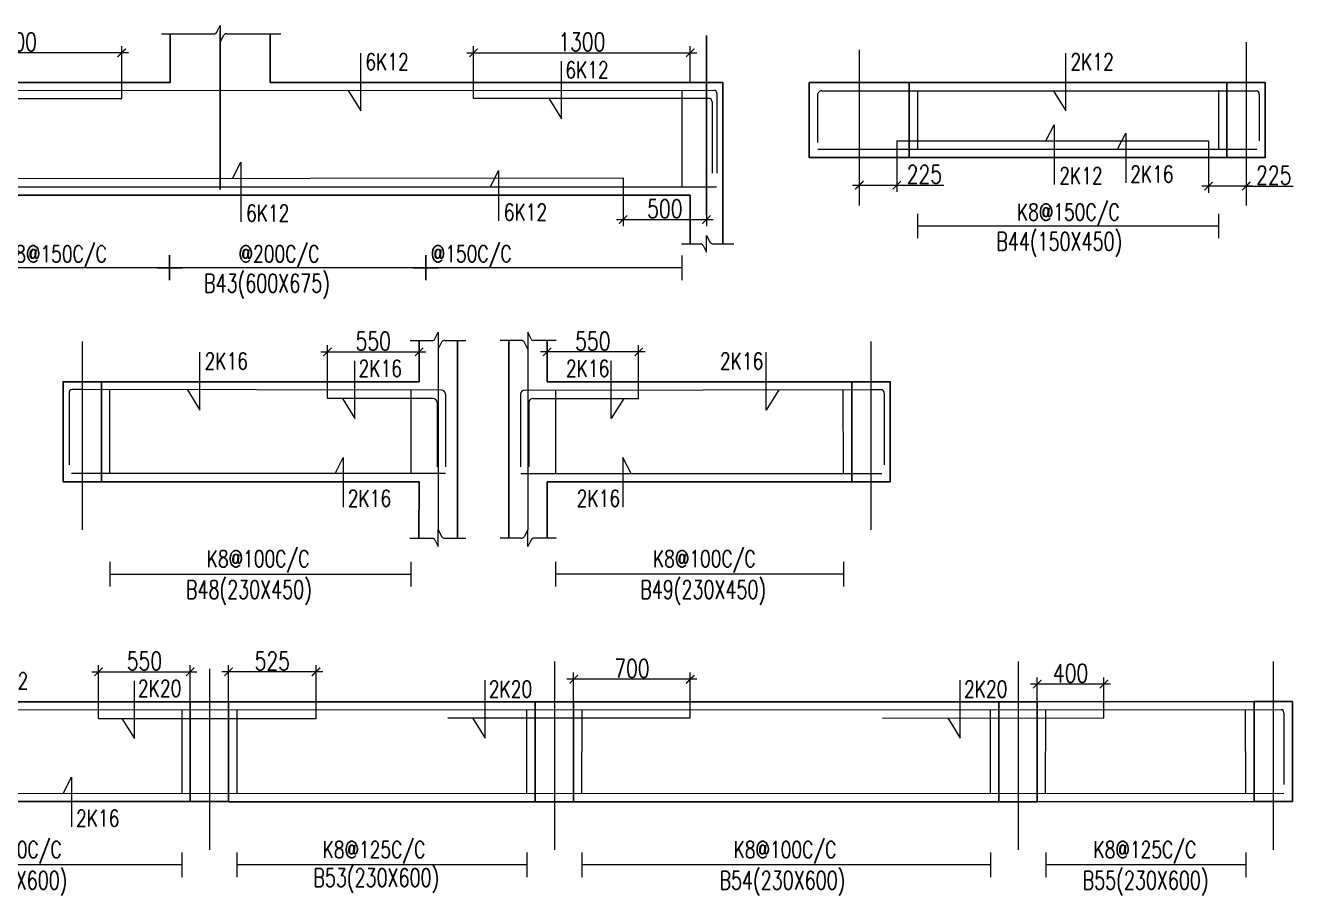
# Model space of a CAD drawing. Header units: inches. Extents: x 5501426 to 5570916, y 463710 to 505098.
# Drawn here: x 5518980 to 5526598, y 463885 to 469106 of the extents above; entities that cross this region are included whole.
import ezdxf

# ---------------------------------------------------------------- set-up
doc = ezdxf.new("R2010")
doc.units = ezdxf.units.IN
doc.header["$LTSCALE"] = 700
doc.header["$MEASUREMENT"] = 0
doc.header["$PDMODE"] = 2
doc.header["$PDSIZE"] = 75
doc.linetypes.add('CONTINULUS', pattern=[0])
doc.layers.get('0').update_dxf_attribs({"color": 1})
doc.layers.get('DEFPOINTS').update_dxf_attribs({"color": 250})
for name, color, linetype in [('COLUMN', 5, 'Continuous'), ('M-BEAM', 4, 'Continuous'), ('MC-ARROW', 8, 'Continuous'), ('MC-STIRRUPS-LINE', 252, 'Continuous'), ('STR-Beam Number', 6, 'Continuous'), ('STR-Column', 5, 'Continuous'), ('STR-Steel Text', 84, 'Continuous'), ('STR-STIRRUPS-LINE', 252, 'Continuous')]:
    doc.layers.add(name, color=color, linetype=linetype)
doc.layers.add('MC-DIMENTION', color=9, linetype='Continuous', lineweight=9)
doc.layers.add('STR-Reinf', color=2, linetype='Continuous', lineweight=15)
doc.styles.add('ROMANS', font='romans.shx', dxfattribs={"width": 0.75})
doc.styles.add('S', font='SIMPLEX.shx', dxfattribs={"width": 0.75})
doc.dimstyles.new('100-2.5', dxfattribs={"dimscale": 100, "dimtxt": 2.25, "dimasz": 1.25, "dimexe": 1.25, "dimexo": 1.2, "dimgap": 0.75, "dimtad": 1, "dimdec": 0, "dimzin": 9, "dimdsep": 46, "dimtxsty": 'ROMANS', "dimblk1": 'ARCHTICK', "dimblk2": 'ARCHTICK', "dimsah": 1, "dimcen": 0, "dimdle": 1.25, "dimclrd": 1, "dimclre": 1, "dimclrt": 3, "dimadec": 0, "dimazin": 0, "dimtfac": 1, "dimtdec": 0, "dimtmove": 0, "dimatfit": 3, "dimldrblk": 'ARCHTICK', "dimfxl": 1, "dimtolj": 1, "dimtzin": 0, "dimlwd": -1, "dimlwe": -1, "dimarcsym": 0})

# ---------------------------------------------------------------- blocks, each defined once
blk = doc.blocks.new('_ARCHTICK')
at = {"color": 0, "linetype": 'ByBlock', "const_width": 0.15}
blk.add_lwpolyline([(-0.5, -0.5), (0.5, 0.5)], dxfattribs=at)
blk = doc.blocks.new('*D949')
at = {"layer": 'DEFPOINTS', "color": 0, "linetype": 'CONTINULUS'}
for p in [(5522568, 468192), (5523068.1, 468142), (5523068.1, 467941.2)]:
    blk.add_point(p, dxfattribs=at)
at = {"layer": 'MC-DIMENTION', "color": 251}
for p, q in [((5522568, 468192), (5522568, 467901.2)), ((5523068.1, 468142), (5523068.1, 467901.2)), ((5522528, 467941.2), (5523108.1, 467941.2))]:
    blk.add_line(p, q, dxfattribs=at)
at = {"layer": 'MC-DIMENTION', "color": 251, "linetype": 'ByBlock', "xscale": 50, "yscale": 50, "zscale": 50, "rotation": 180}
blk.add_blockref('_ARCHTICK', (5522568, 467941.2), dxfattribs=at)
at = {"layer": 'MC-DIMENTION', "color": 251, "linetype": 'ByBlock', "xscale": 50, "yscale": 50, "zscale": 50}
blk.add_blockref('_ARCHTICK', (5523068.1, 467941.2), dxfattribs=at)
at = {"layer": 'MC-DIMENTION', "color": 3, "linetype": 'CONTINULUS', "ltscale": 0.05, "insert": (5522818, 468006.2), "char_height": 110, "attachment_point": 5, "style": 'ROMANS'}
blk.add_mtext('\\A1;500', dxfattribs=at)
blk = doc.blocks.new('*D951')
at = {"layer": 'DEFPOINTS', "color": 0, "linetype": 'CONTINULUS'}
for p in [(5518258, 468942.1), (5518258, 468763.5), (5519558, 468667.2)]:
    blk.add_point(p, dxfattribs=at)
at = {"layer": 'MC-DIMENTION', "color": 251}
for p, q in [((5519598, 468942.1), (5518218, 468942.1)), ((5518258, 468763.5), (5518258, 468982.1)), ((5519558, 468667.2), (5519558, 468982.1))]:
    blk.add_line(p, q, dxfattribs=at)
at = {"layer": 'MC-DIMENTION', "color": 251, "linetype": 'ByBlock', "xscale": 50, "yscale": 50, "zscale": 50, "rotation": 180}
blk.add_blockref('_ARCHTICK', (5518258, 468942.1), dxfattribs=at)
at = {"layer": 'MC-DIMENTION', "color": 251, "linetype": 'ByBlock', "xscale": 50, "yscale": 50, "zscale": 50}
blk.add_blockref('_ARCHTICK', (5519558, 468942.1), dxfattribs=at)
at = {"layer": 'MC-DIMENTION', "color": 3, "linetype": 'CONTINULUS', "ltscale": 0.05, "insert": (5518908, 469007.1), "char_height": 110, "attachment_point": 5, "style": 'ROMANS'}
blk.add_mtext('\\A1;1300', dxfattribs=at)
blk = doc.blocks.new('*D953')
at = {"layer": 'DEFPOINTS', "color": 0, "linetype": 'CONTINULUS'}
for p in [(5522969.9, 468942.1), (5522969.9, 468763.5), (5521669.9, 468667.2)]:
    blk.add_point(p, dxfattribs=at)
at = {"layer": 'MC-DIMENTION', "color": 251}
for p, q in [((5521629.9, 468942.1), (5523009.9, 468942.1)), ((5521669.9, 468667.2), (5521669.9, 468982.1)), ((5522969.9, 468763.5), (5522969.9, 468982.1))]:
    blk.add_line(p, q, dxfattribs=at)
at = {"layer": 'MC-DIMENTION', "color": 251, "linetype": 'ByBlock', "xscale": 50, "yscale": 50, "zscale": 50, "rotation": 180}
blk.add_blockref('_ARCHTICK', (5521669.9, 468942.1), dxfattribs=at)
at = {"layer": 'MC-DIMENTION', "color": 251, "linetype": 'ByBlock', "xscale": 50, "yscale": 50, "zscale": 50}
blk.add_blockref('_ARCHTICK', (5522969.9, 468942.1), dxfattribs=at)
at = {"layer": 'MC-DIMENTION', "color": 3, "linetype": 'CONTINULUS', "ltscale": 0.05, "insert": (5522319.9, 469007.1), "char_height": 110, "attachment_point": 5, "style": 'ROMANS'}
blk.add_mtext('\\A1;1300', dxfattribs=at)
blk = doc.blocks.new('*D961')
at = {"layer": 'DEFPOINTS', "color": 0, "linetype": 'CONTINULUS'}
for p in [(5524210.2, 468413.4), (5523985.2, 468362.7), (5524210.2, 468147.5)]:
    blk.add_point(p, dxfattribs=at)
at = {"layer": 'MC-DIMENTION', "color": 251}
for p, q in [((5524210.2, 468413.4), (5524210.2, 468107.5)), ((5523985.2, 468362.7), (5523985.2, 468107.5)), ((5523945.2, 468147.5), (5524210.2, 468147.5)), ((5524210.2, 468147.5), (5524492.3, 468147.5))]:
    blk.add_line(p, q, dxfattribs=at)
at = {"layer": 'MC-DIMENTION', "color": 251, "linetype": 'ByBlock', "xscale": 50, "yscale": 50, "zscale": 50}
for p, rotation in [((5523985.2, 468147.5), 180.0000327527574), ((5524210.2, 468147.5), 3.275275744272326e-05)]:
    blk.add_blockref('_ARCHTICK', p, dxfattribs=dict(at, rotation=rotation))
at = {"layer": 'MC-DIMENTION', "color": 3, "linetype": 'CONTINULUS', "ltscale": 0.05, "insert": (5524376.2, 468212.5), "char_height": 110, "attachment_point": 5, "rotation": 0.00003, "style": 'ROMANS'}
blk.add_mtext('\\A1;225', dxfattribs=at)
blk = doc.blocks.new('*D962')
at = {"layer": 'DEFPOINTS', "color": 0, "linetype": 'CONTINULUS'}
for p in [(5526082.4, 468413.5), (5526307.4, 468363.5), (5526082.4, 468142.2)]:
    blk.add_point(p, dxfattribs=at)
at = {"layer": 'MC-DIMENTION', "color": 251}
for p, q in [((5526082.4, 468413.5), (5526082.4, 468102.2)), ((5526307.4, 468363.5), (5526307.4, 468102.2)), ((5526347.4, 468142.2), (5526042.4, 468142.2)), ((5526307.4, 468142.2), (5526589.5, 468142.2))]:
    blk.add_line(p, q, dxfattribs=at)
at = {"layer": 'MC-DIMENTION', "color": 251, "linetype": 'ByBlock', "xscale": 50, "yscale": 50, "zscale": 50, "rotation": 180}
blk.add_blockref('_ARCHTICK', (5526082.4, 468142.2), dxfattribs=at)
at = {"layer": 'MC-DIMENTION', "color": 251, "linetype": 'ByBlock', "xscale": 50, "yscale": 50, "zscale": 50}
blk.add_blockref('_ARCHTICK', (5526307.4, 468142.2), dxfattribs=at)
at = {"layer": 'MC-DIMENTION', "color": 3, "linetype": 'CONTINULUS', "ltscale": 0.05, "insert": (5526473.4, 468207.2), "char_height": 110, "attachment_point": 5, "style": 'ROMANS'}
blk.add_mtext('\\A1;225', dxfattribs=at)
blk = doc.blocks.new('*D993')
at = {"layer": 'DEFPOINTS', "color": 0, "linetype": 'CONTINULUS'}
for p in [(5521342.9, 467147), (5521342.9, 466968), (5520792.9, 466868)]:
    blk.add_point(p, dxfattribs=at)
at = {"layer": 'MC-DIMENTION', "color": 251}
for p, q in [((5520792.9, 466868), (5520792.9, 467187)), ((5521342.9, 466968), (5521342.9, 467187)), ((5520752.9, 467147), (5521382.9, 467147))]:
    blk.add_line(p, q, dxfattribs=at)
at = {"layer": 'MC-DIMENTION', "color": 251, "linetype": 'ByBlock', "xscale": 50, "yscale": 50, "zscale": 50, "rotation": 180}
blk.add_blockref('_ARCHTICK', (5520792.9, 467147), dxfattribs=at)
at = {"layer": 'MC-DIMENTION', "color": 251, "linetype": 'ByBlock', "xscale": 50, "yscale": 50, "zscale": 50}
blk.add_blockref('_ARCHTICK', (5521342.9, 467147), dxfattribs=at)
at = {"layer": 'MC-DIMENTION', "color": 3, "linetype": 'CONTINULUS', "ltscale": 0.05, "insert": (5521067.9, 467212), "char_height": 110, "attachment_point": 5, "style": 'ROMANS'}
blk.add_mtext('\\A1;550', dxfattribs=at)
blk = doc.blocks.new('*D995')
at = {"layer": 'DEFPOINTS', "color": 0, "linetype": 'CONTINULUS'}
for p in [(5522110.9, 467147), (5522110.9, 466968), (5522660.9, 466868)]:
    blk.add_point(p, dxfattribs=at)
at = {"layer": 'MC-DIMENTION', "color": 251}
for p, q in [((5522110.9, 466968), (5522110.9, 467187)), ((5522660.9, 466868), (5522660.9, 467187)), ((5522700.9, 467147), (5522070.9, 467147))]:
    blk.add_line(p, q, dxfattribs=at)
at = {"layer": 'MC-DIMENTION', "color": 251, "linetype": 'ByBlock', "xscale": 50, "yscale": 50, "zscale": 50, "rotation": 180}
blk.add_blockref('_ARCHTICK', (5522110.9, 467147), dxfattribs=at)
at = {"layer": 'MC-DIMENTION', "color": 251, "linetype": 'ByBlock', "xscale": 50, "yscale": 50, "zscale": 50}
blk.add_blockref('_ARCHTICK', (5522660.9, 467147), dxfattribs=at)
at = {"layer": 'MC-DIMENTION', "color": 3, "linetype": 'CONTINULUS', "ltscale": 0.05, "insert": (5522385.9, 467212), "char_height": 110, "attachment_point": 5, "style": 'ROMANS'}
blk.add_mtext('\\A1;550', dxfattribs=at)
blk = doc.blocks.new('*D1054')
at = {"layer": 'DEFPOINTS', "color": 0, "linetype": 'CONTINULUS'}
for p in [(5520199.2, 465227.6), (5520199.2, 465048.5), (5520724.2, 464948.5)]:
    blk.add_point(p, dxfattribs=at)
at = {"layer": 'MC-DIMENTION', "color": 251}
for p, q in [((5520764.2, 465227.6), (5520159.2, 465227.6)), ((5520199.2, 465048.5), (5520199.2, 465267.6)), ((5520724.2, 464948.5), (5520724.2, 465267.6))]:
    blk.add_line(p, q, dxfattribs=at)
at = {"layer": 'MC-DIMENTION', "color": 251, "linetype": 'ByBlock', "xscale": 50, "yscale": 50, "zscale": 50, "rotation": 180}
blk.add_blockref('_ARCHTICK', (5520199.2, 465227.6), dxfattribs=at)
at = {"layer": 'MC-DIMENTION', "color": 251, "linetype": 'ByBlock', "xscale": 50, "yscale": 50, "zscale": 50}
blk.add_blockref('_ARCHTICK', (5520724.2, 465227.6), dxfattribs=at)
at = {"layer": 'MC-DIMENTION', "color": 3, "linetype": 'CONTINULUS', "ltscale": 0.05, "insert": (5520461.7, 465292.6), "char_height": 110, "attachment_point": 5, "style": 'ROMANS'}
blk.add_mtext('\\A1;525', dxfattribs=at)
blk = doc.blocks.new('*D1055')
at = {"layer": 'DEFPOINTS', "color": 0, "linetype": 'CONTINULUS'}
for p in [(5522270.7, 465182.9), (5522270.7, 465048.5), (5522970.7, 464952.3)]:
    blk.add_point(p, dxfattribs=at)
at = {"layer": 'MC-DIMENTION', "color": 251}
for p, q in [((5522270.7, 465048.5), (5522270.7, 465222.9)), ((5522970.7, 464952.3), (5522970.7, 465222.9)), ((5523010.7, 465182.9), (5522230.7, 465182.9))]:
    blk.add_line(p, q, dxfattribs=at)
at = {"layer": 'MC-DIMENTION', "color": 251, "linetype": 'ByBlock', "xscale": 50, "yscale": 50, "zscale": 50, "rotation": 180}
blk.add_blockref('_ARCHTICK', (5522270.7, 465182.9), dxfattribs=at)
at = {"layer": 'MC-DIMENTION', "color": 251, "linetype": 'ByBlock', "xscale": 50, "yscale": 50, "zscale": 50}
blk.add_blockref('_ARCHTICK', (5522970.7, 465182.9), dxfattribs=at)
at = {"layer": 'MC-DIMENTION', "color": 3, "linetype": 'CONTINULUS', "ltscale": 0.05, "insert": (5522620.7, 465247.9), "char_height": 110, "attachment_point": 5, "style": 'ROMANS'}
blk.add_mtext('\\A1;700', dxfattribs=at)
blk = doc.blocks.new('*D1056')
at = {"layer": 'DEFPOINTS', "color": 0, "linetype": 'CONTINULUS'}
for p in [(5525053.6, 465154.1), (5525053.6, 465048.7), (5525453.3, 464952.3)]:
    blk.add_point(p, dxfattribs=at)
at = {"layer": 'MC-DIMENTION', "color": 251}
for p, q in [((5525493.3, 465154.1), (5525013.6, 465154.1)), ((5525053.6, 465048.7), (5525053.6, 465194.1)), ((5525453.3, 464952.3), (5525453.3, 465194.1))]:
    blk.add_line(p, q, dxfattribs=at)
at = {"layer": 'MC-DIMENTION', "color": 251, "linetype": 'ByBlock', "xscale": 50, "yscale": 50, "zscale": 50, "rotation": 180}
blk.add_blockref('_ARCHTICK', (5525053.6, 465154.1), dxfattribs=at)
at = {"layer": 'MC-DIMENTION', "color": 251, "linetype": 'ByBlock', "xscale": 50, "yscale": 50, "zscale": 50}
blk.add_blockref('_ARCHTICK', (5525453.3, 465154.1), dxfattribs=at)
at = {"layer": 'MC-DIMENTION', "color": 3, "linetype": 'CONTINULUS', "ltscale": 0.05, "insert": (5525253.4, 465219.1), "char_height": 110, "attachment_point": 5, "style": 'ROMANS'}
blk.add_mtext('\\A1;400', dxfattribs=at)
blk = doc.blocks.new('*D1057')
at = {"layer": 'DEFPOINTS', "color": 0, "linetype": 'CONTINULUS'}
for p in [(5519969.2, 465227.6), (5519969.2, 465048.5), (5519419.2, 464948.5)]:
    blk.add_point(p, dxfattribs=at)
at = {"layer": 'MC-DIMENTION', "color": 251}
for p, q in [((5519379.2, 465227.6), (5520009.2, 465227.6)), ((5519419.2, 464948.5), (5519419.2, 465267.6)), ((5519969.2, 465048.5), (5519969.2, 465267.6))]:
    blk.add_line(p, q, dxfattribs=at)
at = {"layer": 'MC-DIMENTION', "color": 251, "linetype": 'ByBlock', "xscale": 50, "yscale": 50, "zscale": 50, "rotation": 180}
blk.add_blockref('_ARCHTICK', (5519419.2, 465227.6), dxfattribs=at)
at = {"layer": 'MC-DIMENTION', "color": 251, "linetype": 'ByBlock', "xscale": 50, "yscale": 50, "zscale": 50}
blk.add_blockref('_ARCHTICK', (5519969.2, 465227.6), dxfattribs=at)
at = {"layer": 'MC-DIMENTION', "color": 3, "linetype": 'CONTINULUS', "ltscale": 0.05, "insert": (5519694.2, 465292.6), "char_height": 110, "attachment_point": 5, "style": 'ROMANS'}
blk.add_mtext('\\A1;550', dxfattribs=at)

msp = doc.modelspace()

# ---------------------------------------------------------------- linework, layer by layer
at = {"color": 8, "linetype": 'ByBlock', "lineweight": 0}
for p, q in [((5520129.1, 469066.2, -98020.6), (5520148.9, 469106.3, -98020.6)), ((5520148.9, 469106.3, -98020.6), (5520148.9, 469005.4, -98020.6)), ((5519795.7, 469056.1, 329.9), (5520117.3, 469056.2, -98020.6)), ((5520148.9, 469005.4, -98020.6), (5520171.1, 469048.1, -98020.6)), ((5520188.4, 469056.2, -98020.6), (5520513.9, 469056.3, 289.8)), ((5523984.8, 468959.7, -102234.7), (5523985.3, 468025.2, -102227.2)), ((5526307.4, 469005.4, -102289.4), (5526307.4, 468024.9, -102289.4)), ((5526142.4, 467902.6, -101929.3), (5524334.9, 467902.6, -102239.3)), ((5522917.2, 467795.8, -98902.2), (5523036.6, 467795.7, -98916.4)), ((5523068.1, 467745.6, -98916.4), (5523068.1, 467846.5, -98916.4)), ((5523068.1, 467846.5, -98916.4), (5523090.3, 467803.8, -98916.4)), ((5523107.7, 467795.7, -98916.4), (5523231.7, 467795.6, -98943.7)), ((5523048.3, 467785.7, -98916.4), (5523068.1, 467745.6, -98916.4)), ((5522919.6, 467651.8, -98921.6), (5518308, 467651.8, -1268.1)), ((5521438.1, 467225, -10613.5), (5521457.9, 467265.1, -10613.5)), ((5521457.9, 467265.1, -10613.5), (5521457.9, 467164.2, -10613.5)), ((5522015.7, 467225, -10612.7), (5521995.8, 467265.1, -10612.7)), ((5521995.8, 467265.1, -10612.7), (5521995.8, 467164.2, -10612.7)), ((5519320.8, 467209.9, -12134.1), (5519320.8, 466079.4, -12134.1)), ((5521288.4, 467215.1, -11765.3), (5521426.3, 467215, -10613.5)), ((5521457.9, 467164.2, -10613.5), (5521480.1, 467206.9, -10613.5)), ((5521497.5, 467215, -10613.5), (5521623.5, 467215, -10614.7)), ((5521956.3, 467215, -10612.7), (5521830.2, 467215, -10613.9)), ((5521995.8, 467164.2, -10612.7), (5521973.7, 467206.9, -10612.7)), ((5522165.4, 467215.1, -11764.5), (5522027.4, 467215, -10612.7)), ((5524055.1, 467209.9, -12985.1), (5524055.1, 466079.4, -12985.1)), ((5521457.9, 467164.2, -10613.5), (5521457.4, 466079.7, -10606)), ((5521995.8, 467164.2, -10612.7), (5521996.4, 466079.7, -10605.2)), ((5521457.8, 465979.6, -10596.4), (5521457.8, 466080.5, -10596.4)), ((5521457.8, 466080.5, -10596.4), (5521480, 466037.8, -10596.4)), ((5521996, 466080.5, -10595.6), (5521973.8, 466037.8, -10595.6)), ((5521996, 465979.6, -10595.6), (5521996, 466080.5, -10595.6)), ((5521288.2, 466029.7, -11748.2), (5521426.2, 466029.7, -10596.4)), ((5521438, 466019.8, -10596.4), (5521457.8, 465979.6, -10596.4)), ((5521497.3, 466029.8, -10596.4), (5521623.4, 466029.8, -10597.6)), ((5521956.4, 466029.8, -10595.6), (5521830.4, 466029.8, -10596.8)), ((5522015.8, 466019.8, -10595.6), (5521996, 465979.6, -10595.6)), ((5522165.6, 466029.7, -11747.4), (5522027.6, 466029.7, -10595.6)), ((5519485.8, 465813.9, -12103.1), (5521292.9, 465813.9, -11756.8)), ((5523890.2, 465813.9, -12954.1), (5522160.9, 465813.9, -11756)), ((5522155.6, 465290.5, -12528.1), (5522155.6, 464159.9, -12528.1)), ((5524938.6, 465290.5, -12528.1), (5524938.6, 464159.9, -12528.1)), ((5526470, 465290.5, -12528.1), (5526470, 464160, -12528.1)), ((5520084, 465244.7, -12263.2), (5520084.6, 464160.3, -12255.8)), ((5519919.2, 464069.2, -12261), (5518106.2, 464069.2, -13222.3)), ((5521990.6, 464069.2, -12497.1), (5520249.2, 464069.2, -12665.2)), ((5524773.3, 464069.2, -12562.5), (5522320.7, 464069.2, -13195.6)), ((5526304.6, 464069.3, -12573.4), (5525104.3, 464069.2, -12551.2))]:
    msp.add_line(p, q, dxfattribs=at)
for centre, radius, start, end in [((5520113.6, 469072.6, -98020.6), 16.8, 282.864, 337.63999), ((5520185.6, 469039.4, -98020.6), 17, 80.51878, 149.1919), ((5523032.8, 467779.3, -98916.4), 16.8, 22.36001, 77.136), ((5523104.9, 467812.5, -98916.4), 17, 210.8081, 279.48122), ((5521422.6, 467231.3, -10613.5), 16.8, 282.864, 337.63999), ((5521494.7, 467198.2, -10613.5), 17, 80.51878, 149.1919), ((5521959.1, 467198.2, -10612.7), 17, 30.8081, 99.48122), ((5522031.2, 467231.3, -10612.7), 16.8, 202.36001, 257.136), ((5521494.5, 466046.5, -10596.4), 17, 210.8081, 279.48122), ((5521959.2, 466046.5, -10595.6), 17, 260.51878, 329.1919), ((5521422.5, 466013.4, -10596.4), 16.8, 22.36001, 77.136), ((5522031.3, 466013.4, -10595.6), 16.8, 102.864, 157.63999)]:
    msp.add_arc(centre, radius, start, end, dxfattribs=at)
at = {"layer": 'COLUMN'}
for p, q in [((5521342.9, 467215.1, -11755), (5521342.9, 466968, -11751.9)), ((5521572.9, 467215, -10613.5), (5521572.9, 466029.8, -10608.3)), ((5521880.9, 467215, -10612.7), (5521880.9, 466029.8, -10607.5)), ((5522110.9, 467215.1, -11754.2), (5522110.9, 466968, -11751.1)), ((5521342.9, 466368, -11751.9), (5521342.3, 466029.7, -11741)), ((5522110.9, 466368, -11751.1), (5522111.4, 466029.7, -11740.2))]:
    msp.add_line(p, q, dxfattribs=at)
at = {"layer": 'M-BEAM'}
for p, q in [((5519848.4, 468763.4, -33866), (5518257.5, 468763.4, -655.1)), ((5523166.2, 468763.4, -103124.3), (5520448.3, 468763.4, -46388.7)), ((5524284.9, 468763.4, -102234.4), (5525064.9, 468763.4, -102233.8)), ((5525064.9, 468763.3, -102233.6), (5526192.4, 468763.4, -101960.3)), ((5524284.9, 468313.4, -102234.3), (5526192.4, 468313.5, -101960.4)), ((5517958.1, 468088.5, 5487.4), (5522970.1, 468088.5, -99031.1)), ((5520562.8, 466967.8, -11751.1), (5519435.8, 466968, -12134.1)), ((5521342.9, 466968, -11751.9), (5520562.8, 466968, -11751.3)), ((5522110.9, 466968, -11751.1), (5522890.9, 466968, -11750.5)), ((5522890.9, 466967.8, -11750.3), (5523940.1, 466968, -12985.1)), ((5521342.9, 466368, -11751.7), (5519435.9, 466368, -12134.2)), ((5522110.9, 466368, -11751), (5523940.1, 466368, -12985.2)), ((5519969.2, 465048.5, -12251.6), (5518056.2, 465048.5, -13195.3)), ((5520199.2, 465048.5, -12660.3), (5520979.2, 465048.5, -12659.7)), ((5520979.2, 465048.4, -12659.5), (5522040.6, 465048.5, -12528.1)), ((5524823.6, 465048.3, -12528.1), (5522270.7, 465048.5, -13194.8)), ((5525053.5, 465048.3, -12535.1), (5526355, 465048.8, -12561.8)), ((5519969.2, 464449, -12251.6), (5518056.2, 464448.9, -13195.3)), ((5520199.2, 464448.5, -12660.2), (5522040.6, 464448.5, -12528.2)), ((5524823.6, 464448.5, -12531.6), (5522270.6, 464448.5, -13194.9)), ((5525053.5, 464448.5, -12538.6), (5526355, 464448.6, -12558.2))]:
    msp.add_line(p, q, dxfattribs=at)
for points, elevation in [([(5524284.9, 468763.4), (5523684.9, 468763.4), (5523684.9, 468313.4), (5524284.9, 468313.4)], -103124.3), ([(5526192.4, 468763.4), (5526422.4, 468763.4), (5526422.4, 468313.5), (5526192.4, 468313.5)], -103124.3), ([(5519435.8, 466968), (5519205.8, 466968), (5519205.8, 466368), (5519435.8, 466368)], -11760.7), ([(5523940.1, 466968), (5524170.1, 466968), (5524170.1, 466368), (5523940.1, 466368)], -11759.9), ([(5520199.2, 465048.5), (5519969.2, 465048.5), (5519969.2, 464449), (5520199.2, 464449)], -11869.5), ([(5522040.6, 465048.5), (5522270.6, 465048.5), (5522270.6, 464448.5), (5522040.6, 464448.5)], -11864.9), ([(5524823.6, 465048.3), (5525053.6, 465048.3), (5525053.6, 464448.5), (5524823.6, 464448.5)], -12516.6), ([(5526585, 464448.7), (5526355, 464448.7), (5526355, 465048.6), (5526585, 465048.6)], -12555.5)]:
    msp.add_lwpolyline(points, close=True, dxfattribs=dict(at, elevation=elevation))
at = {"layer": 'MC-ARROW', "lineweight": 13}
for points, elevation in [([(5520918.1, 468714.8), (5520993.3, 468594.1), (5520993.3, 468940.5)], -311.2), ([(5525150, 468714.8), (5525225.2, 468594.1), (5525225.2, 468940.5)], -103146.9), ([(5522123.2, 468666.1), (5522198.4, 468545.3), (5522198.4, 468891.7)], -786.5), ([(5525105, 468413.4), (5525154.9, 468509.7), (5525154.9, 468152.5)], -103116.2), ([(5525534.8, 468363.5), (5525584.7, 468459.7), (5525584.7, 468161.9)], -103120.1), ([(5520223, 468188.5), (5520272.9, 468284.7), (5520272.9, 467927.5)], -98965.5), ([(5521770.6, 468138.5), (5521820.5, 468234.7), (5521820.5, 467933.3)], -89850.5), ([(5519952.2, 466919.3), (5520027.4, 466798.6), (5520027.4, 467145)], 37351.9), ([(5523501.5, 466919.3), (5523426.3, 466798.6), (5523426.3, 467145)], 37352.7), ([(5520882.5, 466868), (5520957.7, 466747.2), (5520957.7, 467093.6)], -17703.7), ([(5522571.3, 466868), (5522496.1, 466747.2), (5522496.1, 467093.6)], -17702.9), ([(5520838.2, 466418), (5520888.1, 466514.2), (5520888.1, 466216.4)], -60883), ([(5522615.5, 466418), (5522565.6, 466514.2), (5522565.6, 466216.4)], -60882.2), ([(5519558.5, 464948.5), (5519633.7, 464827.8), (5519633.7, 465174.2)], -11854.6), ([(5521663.7, 464951.1), (5521738.9, 464830.4), (5521738.9, 465176.8)], -11907.2), ([(5524516.4, 464951.1), (5524591.6, 464830.4), (5524591.6, 465176.8)], -11907.2), ([(5519207.2, 464498.5), (5519257.1, 464594.8), (5519257.1, 464296.9)], -11862.5)]:
    msp.add_lwpolyline(points, dxfattribs=dict(at, elevation=elevation))
at = {"layer": 'MC-STIRRUPS-LINE', "lineweight": 13}
for p, q in [((5524334.9, 467976.5, -102236.1), (5524334.9, 467828.7, -102236.1)), ((5526142.4, 467976.5, -101929.3), (5526142.4, 467828.7, -101929.3)), ((5522919.6, 467725.7, -98921.6), (5522919.6, 467577.9, -98921.6)), ((5519485.8, 465887.8, -12103.1), (5519485.8, 465740, -12103.1)), ((5521292.9, 465887.8, -11753.5), (5521292.9, 465740, -11753.5)), ((5522160.9, 465887.8, -11752.8), (5522160.9, 465740, -11752.8)), ((5523890.2, 465887.8, -12954.1), (5523890.2, 465740, -12954.1)), ((5519919.2, 464143.1, -12251.6), (5519919.2, 463995.3, -12251.6)), ((5520249.2, 464143.1, -12662), (5520249.2, 463995.3, -12662)), ((5521990.6, 464143.1, -12497.1), (5521990.6, 463995.3, -12497.1)), ((5522320.7, 464143.1, -13192.4), (5522320.7, 463995.3, -13192.4)), ((5524773.3, 464143.1, -12562.5), (5524773.3, 463995.3, -12562.5)), ((5525104.3, 464143.1, -12548), (5525104.3, 463995.3, -12548)), ((5526304.6, 464143.2, -12573.4), (5526304.6, 463995.4, -12573.4))]:
    msp.add_line(p, q, dxfattribs=at)
at = {"layer": 'STR-Column'}
for p, q in [((5519848.4, 468763.4, 307.4), (5519848.4, 469056.2, 319.8)), ((5520448.3, 468763.4, 309.4), (5520448.5, 469056.3, 317.8)), ((5523165.9, 468763.4, -98937), (5523166.4, 467795.7, -98909.3)), ((5522970, 468088.5, -98924.8), (5522969.9, 467795.7, -98912.3))]:
    msp.add_line(p, q, dxfattribs=at)
at = {"layer": 'STR-Reinf', "ltscale": 2}
for p, q in [((5508841.2, 468713.5, 11768.2), (5523115, 468716.7, -99194.2)), ((5522919.2, 468716.3, -98986.1), (5522919.2, 468138.5, -98986.1)), ((5524334.9, 468713.9, -102234.4), (5524334.9, 468363.4, -102234.4)), ((5526141.7, 468716.7, -102024.1), (5526141.7, 468363.5, -102024.1)), ((5516457.7, 468666.1, -808.7), (5519558, 468667.2, -833.3)), ((5523086.4, 468666.7, -822), (5521669.9, 468667.2, -833.3)), ((5523734.9, 468688.4, -103115.4), (5523734.9, 468403.4, -103115.4)), ((5524210.2, 468413.4, -102235.5), (5526082.4, 468413.4, -101953.6)), ((5523735.5, 468363.4, -103115.6), (5526372.3, 468363.5, -103701.2)), ((5518708.3, 468188.5, -98980.1), (5522568, 468192, -98642.7)), ((5517696.3, 468138.5, 5487.4), (5523128.8, 468138.5, -99031.1)), ((5521476.6, 466918, -35175.5), (5519257.6, 466921.2, -12571.2)), ((5519485.9, 466418, -12142.1), (5519486.5, 466921.2, -12197.9)), ((5521292.9, 466918.4, -11751.8), (5521292.9, 466418, -11751.9)), ((5521501.6, 466893, -35175.4), (5521501.6, 466458, -35175.4)), ((5521952.1, 466893, -35174.6), (5521952.1, 466458, -35174.6)), ((5521977.1, 466918, -35174.7), (5524118.4, 466921.2, -13422.2)), ((5522160.9, 466918.4, -11751), (5522160.9, 466418, -11751.1)), ((5523890, 466418, -12993.1), (5523889.4, 466921.2, -13048.9)), ((5521426.6, 466868, -35175.5), (5520792.9, 466868, -11750.4)), ((5521451.6, 466843, -35175.4), (5521451.6, 466458, -35175.4)), ((5522002.1, 466843, -35174.6), (5522002.1, 466458, -35174.6)), ((5522027.1, 466868, -35174.7), (5522660.9, 466868, -11749.6)), ((5521501, 466418, -35175.6), (5519255.7, 466418, -12516.2)), ((5521952.8, 466418, -35174.8), (5524120.2, 466418, -13367.2)), ((5517879.9, 464998.5, -11855.6), (5526518.1, 465001.8, -12602)), ((5519919.2, 464999, -12251.6), (5519919.2, 464498.5, -12251.6)), ((5520249.2, 464999, -12660.2), (5520249.2, 464498.5, -12660.3)), ((5521990.5, 464498.5, -12536.1), (5521989.9, 465000.1, -12591.7)), ((5522320.8, 464498.5, -13202.8), (5522321.4, 465000.2, -13258.4)), ((5524773.5, 464498.5, -12544.1), (5524772.9, 465001.3, -12599.8)), ((5525103.6, 464498.5, -12551), (5525104.2, 465001.3, -12606.8)), ((5526304.9, 464498.6, -12545.5), (5526304.3, 465001.4, -12601.3)), ((5519419.2, 464948.5, -12248.3), (5520724.2, 464948.5, -12659.6)), ((5521515.6, 464951.1, -12570), (5522970.7, 464952.3, -13273.2)), ((5524123.6, 464950.4, -12557.1), (5525453.3, 464952.3, -12628.8)), ((5517855.6, 464498.5, -11855.8), (5526532.8, 464498.6, -12546.9))]:
    msp.add_line(p, q, dxfattribs=at)
at = {"layer": 'STR-Reinf'}
for p, q in [((5523759.9, 468713.4, -103115.4), (5526370.4, 468713.4, -103228.5)), ((5523102, 468646.7, -822.1), (5523102, 468219, -822.1)), ((5523130.6, 468696.7, -99194.3), (5523130.6, 468220.4, -99194.3)), ((5526386.1, 468693.4, -103240.9), (5526386.1, 468412.8, -103240.9)), ((5519242, 466901.2, -12571.3), (5519242, 466470.5, -12571.3)), ((5519319.6, 466921.2, -12148.3), (5519257.6, 466921.2, -12558.9)), ((5524056.4, 466921.2, -12999.3), (5524118.4, 466921.2, -13409.9)), ((5524134, 466901.2, -13422.4), (5524134, 466470.5, -13422.4)), ((5526533.7, 464981.8, -12614.4), (5526533.7, 464551.2, -12614.4))]:
    msp.add_line(p, q, dxfattribs=at)
at = {"layer": 'STR-Reinf', "extrusion": (0.622407, -8.42776e-11, 0.782693)}
for centre in [(468696.7, -4384637.2, 3359998.9), (468646.7, -4323387.3, 3436976.3)]:
    msp.add_arc(centre, 20, 270, 0.02097, dxfattribs=at)
at = {"layer": 'STR-Reinf', "ltscale": 2, "extrusion": (0.00105, 6.00395e-10, 0.999999)}
msp.add_arc((5523865.1, 468688.4, -97313.8), 25, 90.00003, 180.00003, dxfattribs=at)
at = {"layer": 'STR-Reinf', "extrusion": (0.622407, 3.5574e-07, 0.782693)}
msp.add_arc((468690.3, -4389704.1, 3358858), 20, 270, 0.02097, dxfattribs=at)
at = {"layer": 'STR-Reinf', "extrusion": (-0.622407, 2.22717e-11, 0.782693)}
msp.add_arc((-466901.2, 4312069.8, -3445056.8), 20, 179.97903, 270, dxfattribs=at)
at = {"layer": 'STR-Reinf', "ltscale": 2, "extrusion": (-0.00105, -1.14372e-14, 0.999999)}
msp.add_arc((5521436.6, 466893, -40974.6), 25, 0, 90, dxfattribs=at)
at = {"layer": 'STR-Reinf', "ltscale": 2, "extrusion": (0.00105, -1.14372e-14, 0.999999)}
msp.add_arc((5522011, 466893, -29374.9), 25, 90, 180, dxfattribs=at)
at = {"layer": 'STR-Reinf', "extrusion": (0.622407, 1.84347e-11, 0.782693)}
msp.add_arc((466901.2, -4332037.5, 3427756.5), 20, 270, 0.02097, dxfattribs=at)
at = {"layer": 'STR-Reinf', "ltscale": 2, "extrusion": (-0.00105, 5.5356e-14, 0.999999)}
msp.add_arc((5521386.6, 466843, -40974.6), 25, 0, 90, dxfattribs=at)
at = {"layer": 'STR-Reinf', "ltscale": 2, "extrusion": (0.00105, 5.5356e-14, 0.999999)}
msp.add_arc((5522061, 466843, -29374.9), 25, 90, 180, dxfattribs=at)
at = {"layer": 'STR-Reinf', "extrusion": (0.622407, 2.78846e-11, 0.782693)}
msp.add_arc((464981.8, -4333412.8, 3429882.5), 20, 270, 0.02097, dxfattribs=at)
at = {"layer": 'STR-STIRRUPS-LINE', "linetype": 'CONTINULUS', "ltscale": 0.05}
for p, q in [((5520148.8, 469074.3, -98221.9), (5520148.8, 468121.3, -98221.9)), ((5523068.1, 467970.6, -98921.6), (5523068.1, 469045.6, -98921.6))]:
    msp.add_line(p, q, dxfattribs=at)
for p in [(5519845.2, 467651.8, -33819.2), (5521382.4, 467651.8, -66370.4)]:
    msp.add_point(p, dxfattribs=at)

# ---------------------------------------------------------------- texts
at = {"layer": 'STR-Beam Number', "style": 'ROMANS', "width": 0.7}
msp.add_text('B44(150X450)', height=110, rotation=0.00003, dxfattribs=at).set_placement((5524808.2, 467755, -102223.6))
for s, p in [('B43(600X675)', (5520052.3, 467504.2, -1253)), ('B48(230X450)', (5519943.6, 465666.3, 12825.6)), ('B49(230X450)', (5522670.5, 465666.3, 12826.3)), ('B53(230X600)', (5520708.1, 463937.5, -12251)), ('B52(230X600)', (5518476.2, 463921.6, -11850.4)), ('B54(230X600)', (5523146, 463921.6, -12512.9)), ('B55(230X600)', (5525326.1, 463921.6, -12536.1))]:
    msp.add_text(s, height=110, dxfattribs=at).set_placement(p)
at = {"layer": 'STR-Steel Text', "style": 'S', "width": 0.75}
for s, p in [('6K12', (5521020.8, 468838.1, -312)), ('6K12', (5522220.9, 468789.3, -806.5)), ('6K12', (5520303.9, 467929.6, -98976.5)), ('6K12', (5521851.5, 467935.5, -89861.4)), ('6L-K8@150C/C', (5518649, 467685.3, -1266.5)), ('@200C/C', (5520259.6, 467685.5, -1261.5)), ('@150C/C', (5521413.2, 467686.1, -1727.5)), ('2K16', (5520055, 467042.6, 37351.9)), ('2K16', (5523148.8, 467042.6, 37352.7)), ('2K16', (5520979.4, 466997.9, -17703.7)), ('2K16', (5522224.4, 466997.9, -17702.9)), ('2K16', (5520914.8, 466218.5, -60881.9)), ('2K16', (5522288.9, 466218.5, -60881.2)), ('K8@100C/C', (5520067.9, 465856, 37371.7)), ('K8@100C/C', (5522746.5, 465856, 37372.5)), ('2K12', (5518736.7, 465123.1, -11883.7)), ('2K20', (5519655.4, 465078.4, -12245.7)), ('2K20', (5521761.4, 465074.3, -12570.5)), ('2K20', (5524614.1, 465074.3, -12581.9)), ('2K16', (5519283.8, 464299.1, -12252.6)), ('K8@100C/C', (5518580.9, 464111.3, -13198.7)), ('K8@125C/C', (5520763.7, 464111.3, -11872.9)), ('K8@100C/C', (5523230.4, 464111.3, -13194)), ('K8@125C/C', (5525391, 464111.3, -12549.7))]:
    msp.add_text(s, height=100, dxfattribs=at).set_placement(p)
for s, p in [('2K12', (5525252.7, 468838.1, -102257)), ('2K12', (5525185.8, 468154.6, -102226.5)), ('2K16', (5525611.4, 468164, -102922.6)), ('K8@150C/C', (5524931.3, 467936, -101297.1))]:
    msp.add_text(s, height=100, rotation=0.00003, dxfattribs=at).set_placement(p)

# ---------------------------------------------------------------- dimensions: what is measured, and where the dimension line sits
at = {"layer": 'MC-DIMENTION'}
for base, p1, p2, override, picture, middle in [((5518258, 468942.1, -751.4), (5519558, 468667.2, -833.3), (5518258, 468763.5, -750.7), {"dimtxt": 1.1, "dimasz": 0.5, "dimexe": 0.4, "dimexo": 0, "dimgap": 0.1, "dimblk1": 'ARCHTICK', "dimblk2": 'ARCHTICK', "dimdle": 0.4, "dimclrd": 251, "dimclre": 251}, '*D951', (5518908, 469007.1, -751.4)), ((5523068.1, 467941.2, -98921.6), (5522568, 468192, -98642.7), (5523068.1, 468142, -99017.7), {"dimtxt": 1.1, "dimasz": 0.5, "dimexe": 0.4, "dimexo": 0, "dimgap": 0.1, "dimtxsty": 'ROMANS', "dimdle": 0.4, "dimclrd": 251, "dimclre": 251, "dimldrblk": 'ARCHTICK'}, '*D949', (5522818, 468006.2, -98921.6)), ((5520199.2, 465227.6, -12659.5), (5520724.2, 464948.5, -12659.6), (5520199.2, 465048.5, -12660.3), {"dimtxt": 1.1, "dimasz": 0.5, "dimexe": 0.4, "dimexo": 0, "dimgap": 0.1, "dimblk1": 'ARCHTICK', "dimblk2": 'ARCHTICK', "dimdle": 0.4, "dimclrd": 251, "dimclre": 251}, '*D1054', (5520461.7, 465292.6, -12659.5)), ((5522270.7, 465182.9, -13191.4), (5522970.7, 464952.3, -13273.2), (5522270.7, 465048.5, -13190.7), {"dimtxt": 1.1, "dimasz": 0.5, "dimexe": 0.4, "dimexo": 0, "dimgap": 0.1, "dimblk1": 'ARCHTICK', "dimblk2": 'ARCHTICK', "dimdle": 0.4, "dimclrd": 251, "dimclre": 251}, '*D1055', (5522620.7, 465247.9, -13191.4)), ((5525053.6, 465154.1, -12547), (5525453.3, 464952.3, -12628.8), (5525053.6, 465048.7, -12541.9), {"dimtxt": 1.1, "dimasz": 0.5, "dimexe": 0.4, "dimexo": 0, "dimgap": 0.1, "dimblk1": 'ARCHTICK', "dimblk2": 'ARCHTICK', "dimdle": 0.4, "dimclrd": 251, "dimclre": 251}, '*D1056', (5525253.4, 465219.1, -12547))]:
    dim = msp.add_linear_dim(base=base, p1=p1, p2=p2, dimstyle='100-2.5', override=override, dxfattribs=at)
    dim.commit()
    dim.dimension.update_dxf_attribs({"geometry": picture, "text_midpoint": middle})
for base, p1, p2, angle, override, picture, middle in [((5522969.9, 468942.1, -751.4), (5521669.9, 468667.2, -833.3), (5522969.9, 468763.5, -750.7), 180, {"dimtxt": 1.1, "dimasz": 0.5, "dimexe": 0.4, "dimexo": 0, "dimgap": 0.1, "dimblk1": 'ARCHTICK', "dimblk2": 'ARCHTICK', "dimdle": 0.4, "dimclrd": 251, "dimclre": 251}, '*D953', (5522319.9, 469007.1, -751.4)), ((5524210.2, 468147.5, -102234.9), (5523985.2, 468362.7, -102234.6), (5524210.2, 468413.4, -102235.5), 0.00003, {"dimtxt": 1.1, "dimasz": 0.5, "dimexe": 0.4, "dimexo": 0, "dimgap": 0.1, "dimdle": 0.4, "dimclrd": 251, "dimclre": 251}, '*D961', (5524376.2, 468212.5, -102234.9)), ((5521342.9, 467147, -11751.1), (5520792.9, 466868, -11750.4), (5521342.9, 466968, -11751.9), 180, {"dimtxt": 1.1, "dimasz": 0.5, "dimexe": 0.4, "dimexo": 0, "dimgap": 0.1, "dimblk1": 'ARCHTICK', "dimblk2": 'ARCHTICK', "dimdle": 0.4, "dimclrd": 251, "dimclre": 251}, '*D993', (5521067.9, 467212, -11751.1)), ((5522110.9, 467147, -11750.3), (5522660.9, 466868, -11749.6), (5522110.9, 466968, -11751.1), 0, {"dimtxt": 1.1, "dimasz": 0.5, "dimexe": 0.4, "dimexo": 0, "dimgap": 0.1, "dimblk1": 'ARCHTICK', "dimblk2": 'ARCHTICK', "dimdle": 0.4, "dimclrd": 251, "dimclre": 251}, '*D995', (5522385.9, 467212, -11750.3)), ((5519969.2, 465227.6, -12250.1), (5519419.2, 464948.5, -12251.6), (5519969.2, 465048.5, -12250.9), 180, {"dimtxt": 1.1, "dimasz": 0.5, "dimexe": 0.4, "dimexo": 0, "dimgap": 0.1, "dimblk1": 'ARCHTICK', "dimblk2": 'ARCHTICK', "dimdle": 0.4, "dimclrd": 251, "dimclre": 251}, '*D1057', (5519694.2, 465292.6, -12250.1))]:
    dim = msp.add_linear_dim(base=base, p1=p1, p2=p2, angle=angle, dimstyle='100-2.5', override=override, dxfattribs=at)
    dim.commit()
    dim.dimension.update_dxf_attribs({"geometry": picture, "text_midpoint": middle})
dim = msp.add_linear_dim(base=(5526082.4, 468142.2, -101655.2), p1=(5526307.4, 468363.5, -102289.4), p2=(5526082.4, 468413.4, -101953.6), dimstyle='100-2.5', override={"dimtxt": 1.1, "dimasz": 0.5, "dimexe": 0.4, "dimexo": 0, "dimgap": 0.1, "dimtxsty": 'ROMANS', "dimdle": 0.4, "dimclrd": 251, "dimclre": 251, "dimldrblk": 'ARCHTICK'}, dxfattribs=at)
dim.commit()
dim.dimension.update_dxf_attribs({"geometry": '*D962', "text_midpoint": (5526473.4, 468142.2, -101655.2), "dimtype": 160})

doc.saveas('drawing.dxf')
